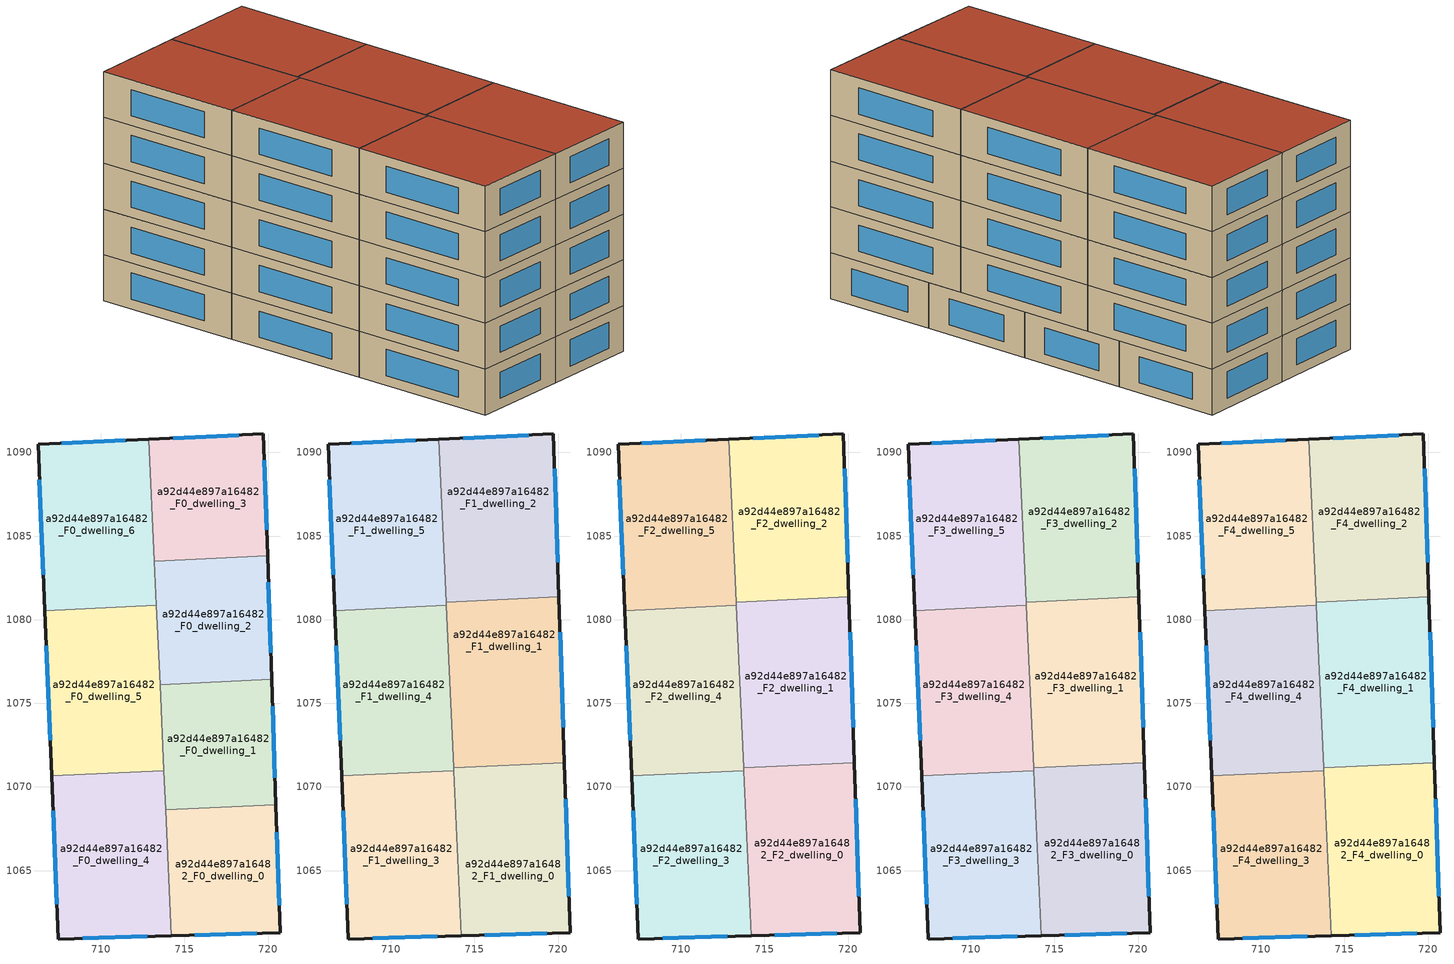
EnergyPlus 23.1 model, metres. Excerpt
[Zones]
a92d44e897a16482_F0_dwelling_0
 floor ground (EU_floor_Construction): 720.46,1068.94 720.71,1061.29 714.22,1061.1 713.88,1068.64 z0
 wall outside (EU_wall_Construction): 714.22,1061.1 720.71,1061.29 720.46,1068.94 z0:3
 wall to a92d44e897a16482_F0_dwelling_1 (EU_wall_Construction): 720.46,1068.94 713.88,1068.64 z0:3
 wall to a92d44e897a16482_F0_dwelling_4 (EU_wall_Construction): 713.88,1068.64 714.22,1061.1 z0:3
 window (EU_Window_Construction): 715.61,1061.14 719.32,1061.25 / 720.66,1062.93 720.51,1067.3 z0.64:2.36
a92d44e897a16482_F0_dwelling_1
 floor ground (EU_floor_Construction): 720.21,1076.42 720.46,1068.94 713.88,1068.64 713.54,1076.12 z0
 wall outside (EU_wall_Construction): 720.46,1068.94 720.21,1076.42 z0:3
 wall to a92d44e897a16482_F0_dwelling_2 (EU_wall_Construction): 720.21,1076.42 713.54,1076.12 z0:3
 wall to a92d44e897a16482_F0_dwelling_5 (EU_wall_Construction): 713.54,1076.12 713.77,1070.97 z0:3
 wall to a92d44e897a16482_F0_dwelling_4 (EU_wall_Construction): 713.77,1070.97 713.88,1068.64 z0:3
 window (EU_Window_Construction): 720.4,1070.54 720.26,1074.82 z0.64:2.36
a92d44e897a16482_F0_dwelling_2
 floor ground (EU_floor_Construction): 719.97,1083.81 720.21,1076.42 713.54,1076.12 713.2,1083.5 z0
 wall outside (EU_wall_Construction): 720.21,1076.42 719.97,1083.81 z0:3
 wall to a92d44e897a16482_F0_dwelling_3 (EU_wall_Construction): 719.97,1083.81 713.2,1083.5 z0:3
 wall to a92d44e897a16482_F0_dwelling_6 (EU_wall_Construction): 713.2,1083.5 713.32,1080.85 z0:3
 wall to a92d44e897a16482_F0_dwelling_5 (EU_wall_Construction): 713.32,1080.85 713.54,1076.12 z0:3
 window (EU_Window_Construction): 720.16,1078.01 720.02,1082.23 z0.64:2.36
a92d44e897a16482_F0_dwelling_3
 floor ground (EU_floor_Construction): 719.72,1091.1 719.97,1083.81 713.2,1083.5 712.87,1090.79 z0
 wall outside (EU_wall_Construction): 719.97,1083.81 719.72,1091.1 712.87,1090.79 z0:3
 wall to a92d44e897a16482_F0_dwelling_6 (EU_wall_Construction): 712.87,1090.79 713.2,1083.5 z0:3
 window (EU_Window_Construction): 718.26,1091.03 714.34,1090.85 / 719.91,1085.37 719.78,1089.54 z0.64:2.36
a92d44e897a16482_F0_dwelling_4
 floor ground (EU_floor_Construction): 713.77,1070.97 714.22,1061.1 707.46,1060.91 707.06,1070.67 z0
 wall outside (EU_wall_Construction): 707.06,1070.67 707.46,1060.91 714.22,1061.1 z0:3
 wall to a92d44e897a16482_F0_dwelling_5 (EU_wall_Construction): 713.77,1070.97 707.06,1070.67 z0:3
 window (EU_Window_Construction): 708.91,1060.95 712.77,1061.06 / 707.14,1068.58 707.37,1063 z0.64:2.36
a92d44e897a16482_F0_dwelling_5
 floor ground (EU_floor_Construction): 713.32,1080.85 713.77,1070.97 707.06,1070.67 706.65,1080.54 z0
 wall outside (EU_wall_Construction): 706.65,1080.54 707.06,1070.67 z0:3
 wall to a92d44e897a16482_F0_dwelling_6 (EU_wall_Construction): 713.32,1080.85 706.65,1080.54 z0:3
 window (EU_Window_Construction): 706.74,1078.43 706.97,1072.78 z0.64:2.36
a92d44e897a16482_F0_dwelling_6
 floor ground (EU_floor_Construction): 712.87,1090.79 713.32,1080.85 706.65,1080.54 706.24,1090.48 z0
 wall outside (EU_wall_Construction): 712.87,1090.79 706.24,1090.48 706.65,1080.54 z0:3
 window (EU_Window_Construction): 706.33,1088.35 706.56,1082.67 / 711.45,1090.72 707.66,1090.55 z0.64:2.36
a92d44e897a16482_F1_dwelling_0
 floor to a92d44e897a16482_F0_dwelling_0 (EU_floor_Construction): 720.46,1068.94 720.71,1061.29 714.22,1061.1 713.88,1068.64 z3
 floor to a92d44e897a16482_F0_dwelling_1 (EU_floor_Construction): 720.37,1071.44 720.46,1068.94 713.88,1068.64 713.76,1071.15 z3
 wall outside (EU_wall_Construction): 714.22,1061.1 720.71,1061.29 720.38,1071.45 z3:6
 wall to a92d44e897a16482_F1_dwelling_1 (EU_wall_Construction): 720.38,1071.45 713.76,1071.14 z3:6
 wall to a92d44e897a16482_F1_dwelling_3 (EU_wall_Construction): 713.77,1070.97 714.22,1061.1 z3:6
 wall to a92d44e897a16482_F1_dwelling_4 (EU_wall_Construction): 713.76,1071.14 713.77,1070.97 z3:6
 window (EU_Window_Construction): 715.61,1061.14 719.32,1061.25 / 720.64,1063.47 720.45,1069.27 z3.64:5.36
a92d44e897a16482_F1_dwelling_1
 floor to a92d44e897a16482_F0_dwelling_1 (EU_floor_Construction): 720.21,1076.42 720.37,1071.44 713.76,1071.15 713.54,1076.12 z3
 floor to a92d44e897a16482_F0_dwelling_2 (EU_floor_Construction): 720.05,1081.36 720.21,1076.42 713.54,1076.12 713.32,1081.05 z3
 wall outside (EU_wall_Construction): 720.38,1071.45 720.05,1081.36 z3:6
 wall to a92d44e897a16482_F1_dwelling_2 (EU_wall_Construction): 720.05,1081.36 713.32,1081.05 z3:6
 wall to a92d44e897a16482_F1_dwelling_4 (EU_wall_Construction): 713.32,1080.85 713.76,1071.14 z3:6
 wall to a92d44e897a16482_F1_dwelling_5 (EU_wall_Construction): 713.32,1081.05 713.32,1080.85 z3:6
 window (EU_Window_Construction): 720.3,1073.57 720.12,1079.24 z3.64:5.36
a92d44e897a16482_F1_dwelling_2
 floor to a92d44e897a16482_F0_dwelling_2 (EU_floor_Construction): 719.97,1083.81 720.05,1081.36 713.32,1081.05 713.2,1083.5 z3
 floor to a92d44e897a16482_F0_dwelling_3 (EU_floor_Construction): 719.72,1091.1 719.97,1083.81 713.2,1083.5 712.87,1090.79 z3
 wall outside (EU_wall_Construction): 720.05,1081.36 719.72,1091.1 712.87,1090.79 z3:6
 wall to a92d44e897a16482_F1_dwelling_5 (EU_wall_Construction): 712.87,1090.79 713.32,1081.05 z3:6
 window (EU_Window_Construction): 718.26,1091.03 714.34,1090.85 / 719.98,1083.45 719.79,1089.01 z3.64:5.36
a92d44e897a16482_F1_dwelling_3
 floor to a92d44e897a16482_F0_dwelling_4 (EU_floor_Construction): 713.77,1070.97 714.22,1061.1 707.46,1060.91 707.06,1070.67 z3
 wall outside (EU_wall_Construction): 707.06,1070.67 707.46,1060.91 714.22,1061.1 z3:6
 wall to a92d44e897a16482_F1_dwelling_4 (EU_wall_Construction): 713.77,1070.97 707.06,1070.67 z3:6
 window (EU_Window_Construction): 708.91,1060.95 712.77,1061.06 / 707.14,1068.58 707.37,1063 z3.64:5.36
a92d44e897a16482_F1_dwelling_4
 floor to a92d44e897a16482_F0_dwelling_5 (EU_floor_Construction): 713.32,1080.85 713.77,1070.97 707.06,1070.67 706.65,1080.54 z3
 wall outside (EU_wall_Construction): 706.65,1080.54 707.06,1070.67 z3:6
 wall to a92d44e897a16482_F1_dwelling_5 (EU_wall_Construction): 713.32,1080.85 706.65,1080.54 z3:6
 window (EU_Window_Construction): 706.74,1078.43 706.97,1072.78 z3.64:5.36
a92d44e897a16482_F1_dwelling_5
 floor to a92d44e897a16482_F0_dwelling_6 (EU_floor_Construction): 712.87,1090.79 713.32,1080.85 706.65,1080.54 706.24,1090.48 z3
 wall outside (EU_wall_Construction): 712.87,1090.79 706.24,1090.48 706.65,1080.54 z3:6
 window (EU_Window_Construction): 706.33,1088.35 706.56,1082.67 / 711.45,1090.72 707.66,1090.55 z3.64:5.36
a92d44e897a16482_F2_dwelling_0
 floor to a92d44e897a16482_F1_dwelling_0 (EU_floor_Construction): 720.38,1071.45 720.71,1061.29 714.22,1061.1 713.76,1071.14 z6
 wall outside (EU_wall_Construction): 714.22,1061.1 720.71,1061.29 720.38,1071.45 z6:9
 wall to a92d44e897a16482_F2_dwelling_1 (EU_wall_Construction): 720.38,1071.45 713.76,1071.14 z6:9
 wall to a92d44e897a16482_F2_dwelling_3 (EU_wall_Construction): 713.77,1070.97 714.22,1061.1 z6:9
 wall to a92d44e897a16482_F2_dwelling_4 (EU_wall_Construction): 713.76,1071.14 713.77,1070.97 z6:9
 window (EU_Window_Construction): 715.61,1061.14 719.32,1061.25 / 720.64,1063.47 720.45,1069.27 z6.64:8.36
a92d44e897a16482_F2_dwelling_1
 floor to a92d44e897a16482_F1_dwelling_1 (EU_floor_Construction): 720.05,1081.36 720.38,1071.45 713.76,1071.14 713.32,1081.05 z6
 wall outside (EU_wall_Construction): 720.38,1071.45 720.05,1081.36 z6:9
 wall to a92d44e897a16482_F2_dwelling_2 (EU_wall_Construction): 720.05,1081.36 713.32,1081.05 z6:9
 wall to a92d44e897a16482_F2_dwelling_4 (EU_wall_Construction): 713.32,1080.85 713.76,1071.14 z6:9
 wall to a92d44e897a16482_F2_dwelling_5 (EU_wall_Construction): 713.32,1081.05 713.32,1080.85 z6:9
 window (EU_Window_Construction): 720.3,1073.57 720.12,1079.24 z6.64:8.36
a92d44e897a16482_F2_dwelling_2
 floor to a92d44e897a16482_F1_dwelling_2 (EU_floor_Construction): 719.72,1091.1 720.05,1081.36 713.32,1081.05 712.87,1090.79 z6
 wall outside (EU_wall_Construction): 720.05,1081.36 719.72,1091.1 712.87,1090.79 z6:9
 wall to a92d44e897a16482_F2_dwelling_5 (EU_wall_Construction): 712.87,1090.79 713.32,1081.05 z6:9
 window (EU_Window_Construction): 718.26,1091.03 714.34,1090.85 / 719.98,1083.45 719.79,1089.01 z6.64:8.36
a92d44e897a16482_F2_dwelling_3
 floor to a92d44e897a16482_F1_dwelling_3 (EU_floor_Construction): 713.77,1070.97 714.22,1061.1 707.46,1060.91 707.06,1070.67 z6
 wall outside (EU_wall_Construction): 707.06,1070.67 707.46,1060.91 714.22,1061.1 z6:9
 wall to a92d44e897a16482_F2_dwelling_4 (EU_wall_Construction): 713.77,1070.97 707.06,1070.67 z6:9
 window (EU_Window_Construction): 708.91,1060.95 712.77,1061.06 / 707.14,1068.58 707.37,1063 z6.64:8.36
a92d44e897a16482_F2_dwelling_4
 floor to a92d44e897a16482_F1_dwelling_4 (EU_floor_Construction): 713.32,1080.85 713.77,1070.97 707.06,1070.67 706.65,1080.54 z6
 wall outside (EU_wall_Construction): 706.65,1080.54 707.06,1070.67 z6:9
 wall to a92d44e897a16482_F2_dwelling_5 (EU_wall_Construction): 713.32,1080.85 706.65,1080.54 z6:9
 window (EU_Window_Construction): 706.74,1078.43 706.97,1072.78 z6.64:8.36
a92d44e897a16482_F2_dwelling_5
 floor to a92d44e897a16482_F1_dwelling_5 (EU_floor_Construction): 712.87,1090.79 713.32,1080.85 706.65,1080.54 706.24,1090.48 z6
 wall outside (EU_wall_Construction): 712.87,1090.79 706.24,1090.48 706.65,1080.54 z6:9
 window (EU_Window_Construction): 706.33,1088.35 706.56,1082.67 / 711.45,1090.72 707.66,1090.55 z6.64:8.36
a92d44e897a16482_F3_dwelling_0
 floor to a92d44e897a16482_F2_dwelling_0 (EU_floor_Construction): 720.38,1071.45 720.71,1061.29 714.22,1061.1 713.76,1071.14 z9
 wall outside (EU_wall_Construction): 714.22,1061.1 720.71,1061.29 720.38,1071.45 z9:12
 wall to a92d44e897a16482_F3_dwelling_1 (EU_wall_Construction): 720.38,1071.45 713.76,1071.14 z9:12
 wall to a92d44e897a16482_F3_dwelling_3 (EU_wall_Construction): 713.77,1070.97 714.22,1061.1 z9:12
 wall to a92d44e897a16482_F3_dwelling_4 (EU_wall_Construction): 713.76,1071.14 713.77,1070.97 z9:12
 window (EU_Window_Construction): 715.61,1061.14 719.32,1061.25 / 720.64,1063.47 720.45,1069.27 z9.64:11.36
a92d44e897a16482_F3_dwelling_1
 floor to a92d44e897a16482_F2_dwelling_1 (EU_floor_Construction): 720.05,1081.36 720.38,1071.45 713.76,1071.14 713.32,1081.05 z9
 wall outside (EU_wall_Construction): 720.38,1071.45 720.05,1081.36 z9:12
 wall to a92d44e897a16482_F3_dwelling_2 (EU_wall_Construction): 720.05,1081.36 713.32,1081.05 z9:12
 wall to a92d44e897a16482_F3_dwelling_4 (EU_wall_Construction): 713.32,1080.85 713.76,1071.14 z9:12
 wall to a92d44e897a16482_F3_dwelling_5 (EU_wall_Construction): 713.32,1081.05 713.32,1080.85 z9:12
 window (EU_Window_Construction): 720.3,1073.57 720.12,1079.24 z9.64:11.36
a92d44e897a16482_F3_dwelling_2
 floor to a92d44e897a16482_F2_dwelling_2 (EU_floor_Construction): 719.72,1091.1 720.05,1081.36 713.32,1081.05 712.87,1090.79 z9
 wall outside (EU_wall_Construction): 720.05,1081.36 719.72,1091.1 712.87,1090.79 z9:12
 wall to a92d44e897a16482_F3_dwelling_5 (EU_wall_Construction): 712.87,1090.79 713.32,1081.05 z9:12
 window (EU_Window_Construction): 718.26,1091.03 714.34,1090.85 / 719.98,1083.45 719.79,1089.01 z9.64:11.36
a92d44e897a16482_F3_dwelling_3
 floor to a92d44e897a16482_F2_dwelling_3 (EU_floor_Construction): 713.77,1070.97 714.22,1061.1 707.46,1060.91 707.06,1070.67 z9
 wall outside (EU_wall_Construction): 707.06,1070.67 707.46,1060.91 714.22,1061.1 z9:12
 wall to a92d44e897a16482_F3_dwelling_4 (EU_wall_Construction): 713.77,1070.97 707.06,1070.67 z9:12
 window (EU_Window_Construction): 708.91,1060.95 712.77,1061.06 / 707.14,1068.58 707.37,1063 z9.64:11.36
a92d44e897a16482_F3_dwelling_4
 floor to a92d44e897a16482_F2_dwelling_4 (EU_floor_Construction): 713.32,1080.85 713.77,1070.97 707.06,1070.67 706.65,1080.54 z9
 wall outside (EU_wall_Construction): 706.65,1080.54 707.06,1070.67 z9:12
 wall to a92d44e897a16482_F3_dwelling_5 (EU_wall_Construction): 713.32,1080.85 706.65,1080.54 z9:12
 window (EU_Window_Construction): 706.74,1078.43 706.97,1072.78 z9.64:11.36
a92d44e897a16482_F3_dwelling_5
 floor to a92d44e897a16482_F2_dwelling_5 (EU_floor_Construction): 712.87,1090.79 713.32,1080.85 706.65,1080.54 706.24,1090.48 z9
 wall outside (EU_wall_Construction): 712.87,1090.79 706.24,1090.48 706.65,1080.54 z9:12
 window (EU_Window_Construction): 706.33,1088.35 706.56,1082.67 / 711.45,1090.72 707.66,1090.55 z9.64:11.36
a92d44e897a16482_F4_dwelling_0
 floor to a92d44e897a16482_F3_dwelling_0 (EU_floor_Construction): 720.38,1071.45 720.71,1061.29 714.22,1061.1 713.76,1071.14 z12
 wall outside (EU_wall_Construction): 714.22,1061.1 720.71,1061.29 720.38,1071.45 z12:15
 wall to a92d44e897a16482_F4_dwelling_1 (EU_wall_Construction): 720.38,1071.45 713.76,1071.14 z12:15
 wall to a92d44e897a16482_F4_dwelling_3 (EU_wall_Construction): 713.77,1070.97 714.22,1061.1 z12:15
 wall to a92d44e897a16482_F4_dwelling_4 (EU_wall_Construction): 713.76,1071.14 713.77,1070.97 z12:15
 window (EU_Window_Construction): 715.61,1061.14 719.32,1061.25 / 720.64,1063.47 720.45,1069.27 z12.64:14.36
 roof outside (EU_roof_Construction): 720.71,1061.29 720.38,1071.45 713.76,1071.14 714.22,1061.1 z15
a92d44e897a16482_F4_dwelling_1
 floor to a92d44e897a16482_F3_dwelling_1 (EU_floor_Construction): 720.05,1081.36 720.38,1071.45 713.76,1071.14 713.32,1081.05 z12
 wall outside (EU_wall_Construction): 720.38,1071.45 720.05,1081.36 z12:15
 wall to a92d44e897a16482_F4_dwelling_2 (EU_wall_Construction): 720.05,1081.36 713.32,1081.05 z12:15
 wall to a92d44e897a16482_F4_dwelling_4 (EU_wall_Construction): 713.32,1080.85 713.76,1071.14 z12:15
 wall to a92d44e897a16482_F4_dwelling_5 (EU_wall_Construction): 713.32,1081.05 713.32,1080.85 z12:15
 window (EU_Window_Construction): 720.3,1073.57 720.12,1079.24 z12.64:14.36
 roof outside (EU_roof_Construction): 720.38,1071.45 720.05,1081.36 713.32,1081.05 713.76,1071.14 z15
a92d44e897a16482_F4_dwelling_2
 floor to a92d44e897a16482_F3_dwelling_2 (EU_floor_Construction): 719.72,1091.1 720.05,1081.36 713.32,1081.05 712.87,1090.79 z12
 wall outside (EU_wall_Construction): 720.05,1081.36 719.72,1091.1 712.87,1090.79 z12:15
 wall to a92d44e897a16482_F4_dwelling_5 (EU_wall_Construction): 712.87,1090.79 713.32,1081.05 z12:15
 window (EU_Window_Construction): 718.26,1091.03 714.34,1090.85 / 719.98,1083.45 719.79,1089.01 z12.64:14.36
 roof outside (EU_roof_Construction): 720.05,1081.36 719.72,1091.1 712.87,1090.79 713.32,1081.05 z15
a92d44e897a16482_F4_dwelling_3
 floor to a92d44e897a16482_F3_dwelling_3 (EU_floor_Construction): 713.77,1070.97 714.22,1061.1 707.46,1060.91 707.06,1070.67 z12
 wall outside (EU_wall_Construction): 707.06,1070.67 707.46,1060.91 714.22,1061.1 z12:15
 wall to a92d44e897a16482_F4_dwelling_4 (EU_wall_Construction): 713.77,1070.97 707.06,1070.67 z12:15
 window (EU_Window_Construction): 708.91,1060.95 712.77,1061.06 / 707.14,1068.58 707.37,1063 z12.64:14.36
 roof outside (EU_roof_Construction): 714.22,1061.1 713.77,1070.97 707.06,1070.67 707.46,1060.91 z15
a92d44e897a16482_F4_dwelling_4
 floor to a92d44e897a16482_F3_dwelling_4 (EU_floor_Construction): 713.32,1080.85 713.77,1070.97 707.06,1070.67 706.65,1080.54 z12
 wall outside (EU_wall_Construction): 706.65,1080.54 707.06,1070.67 z12:15
 wall to a92d44e897a16482_F4_dwelling_5 (EU_wall_Construction): 713.32,1080.85 706.65,1080.54 z12:15
 window (EU_Window_Construction): 706.74,1078.43 706.97,1072.78 z12.64:14.36
 roof outside (EU_roof_Construction): 713.77,1070.97 713.32,1080.85 706.65,1080.54 707.06,1070.67 z15
a92d44e897a16482_F4_dwelling_5
 floor to a92d44e897a16482_F3_dwelling_5 (EU_floor_Construction): 712.87,1090.79 713.32,1080.85 706.65,1080.54 706.24,1090.48 z12
 wall outside (EU_wall_Construction): 712.87,1090.79 706.24,1090.48 706.65,1080.54 z12:15
 window (EU_Window_Construction): 706.33,1088.35 706.56,1082.67 / 711.45,1090.72 707.66,1090.55 z12.64:14.36
 roof outside (EU_roof_Construction): 713.32,1080.85 712.87,1090.79 706.24,1090.48 706.65,1080.54 z15
[Building]
EU S2 Campaign: North Axis=0; Terrain=City; Solar Distribution=FullExterior
[Site:Location]
Yerevan-Zvartnots.Intl.AP: Latitude=40.15; Longitude=44.383; Time Zone=4; Elevation=854
[SizingPeriod:WeatherFileDays]
AnnualSizingPeriod: Begin Month=1; Begin Day of Month=1; End Month=12; End Day of Month=31; Day of Week for Start Day=Monday; Use Weather File Daylight Saving Period=No; Use Weather File Rain and Snow Indicators=No
[MATERIAL]
EU_InternalMass_Material: Roughness=MediumRough; Thickness=0.1; Conductivity=1; Density=1800; Specific Heat=900; Thermal Absorptance=0.9; Solar Absorptance=0.7; Visible Absorptance=0.7
[MATERIAL:NOMASS] Roughness=MediumRough; Thermal Absorptance=0.9; Solar Absorptance=0.7; Visible Absorptance=0.7
Name | Thermal Resistance
EU_wall_NoMass | 1.05043
EU_roof_NoMass | 1.45357
EU_floor_NoMass | 0.478065
[WINDOWMATERIAL:SIMPLEGLAZINGSYSTEM]
EU_Window_SimpleGlazing: UFactor=2.5566; Solar Heat Gain Coefficient=0.75; Visible Transmittance=0.75
[CONSTRUCTION]
EU_wall_Construction: EU_wall_NoMass
EU_roof_Construction: EU_roof_NoMass
EU_floor_Construction: EU_floor_NoMass
EU_Window_Construction: EU_Window_SimpleGlazing
EU_InternalMass_Construction: EU_InternalMass_Material
[ZONE] Type=1; Multiplier=1; Ceiling Height=autocalculate; Floor Area=autocalculate; Part of Total Floor Area=Yes
Name | Volume
a92d44e897a16482_F0_dwelling_0 | 149.05
a92d44e897a16482_F1_dwelling_0; a92d44e897a16482_F2_dwelling_0; a92d44e897a16482_F3_dwelling_0; a92d44e897a16482_F4_dwelling_0 | 198.727
a92d44e897a16482_F0_dwelling_1 | 149.02
a92d44e897a16482_F1_dwelling_1; a92d44e897a16482_F2_dwelling_1; a92d44e897a16482_F3_dwelling_1; a92d44e897a16482_F4_dwelling_1 | 198.726
a92d44e897a16482_F0_dwelling_2 | 149.027
a92d44e897a16482_F1_dwelling_2; a92d44e897a16482_F2_dwelling_2; a92d44e897a16482_F3_dwelling_2; a92d44e897a16482_F4_dwelling_2 | 198.717
a92d44e897a16482_F0_dwelling_3 | 149.031
a92d44e897a16482_F1_dwelling_3; a92d44e897a16482_F2_dwelling_3; a92d44e897a16482_F3_dwelling_3; a92d44e897a16482_F4_dwelling_3; a92d44e897a16482_F0_dwelling_4 | 198.7
a92d44e897a16482_F1_dwelling_4; a92d44e897a16482_F2_dwelling_4; a92d44e897a16482_F3_dwelling_4; a92d44e897a16482_F4_dwelling_4; a92d44e897a16482_F0_dwelling_5 | 198.699
a92d44e897a16482_F1_dwelling_5; a92d44e897a16482_F2_dwelling_5; a92d44e897a16482_F3_dwelling_5; a92d44e897a16482_F4_dwelling_5; a92d44e897a16482_F0_dwelling_6 | 198.689
[INTERNALMASS] Construction=EU_InternalMass_Construction
Name | Zone or ZoneList | Surface Area
a92d44e897a16482_F0_dwelling_0_EU_InternalMass | a92d44e897a16482_F0_dwelling_0 | 49.6836
a92d44e897a16482_F0_dwelling_1_EU_InternalMass | a92d44e897a16482_F0_dwelling_1 | 49.6733
a92d44e897a16482_F0_dwelling_2_EU_InternalMass | a92d44e897a16482_F0_dwelling_2 | 49.6759
a92d44e897a16482_F0_dwelling_3_EU_InternalMass | a92d44e897a16482_F0_dwelling_3 | 49.6769
a92d44e897a16482_F0_dwelling_4_EU_InternalMass | a92d44e897a16482_F0_dwelling_4 | 66.2335
a92d44e897a16482_F0_dwelling_5_EU_InternalMass | a92d44e897a16482_F0_dwelling_5 | 66.2361
a92d44e897a16482_F0_dwelling_6_EU_InternalMass | a92d44e897a16482_F0_dwelling_6 | 66.2296
a92d44e897a16482_F1_dwelling_0_EU_InternalMass | a92d44e897a16482_F1_dwelling_0 | 66.2425
a92d44e897a16482_F1_dwelling_1_EU_InternalMass | a92d44e897a16482_F1_dwelling_1 | 66.2421
a92d44e897a16482_F1_dwelling_2_EU_InternalMass | a92d44e897a16482_F1_dwelling_2 | 66.2388
a92d44e897a16482_F1_dwelling_3_EU_InternalMass | a92d44e897a16482_F1_dwelling_3 | 66.2335
a92d44e897a16482_F1_dwelling_4_EU_InternalMass | a92d44e897a16482_F1_dwelling_4 | 66.233
a92d44e897a16482_F1_dwelling_5_EU_InternalMass | a92d44e897a16482_F1_dwelling_5 | 66.2296
a92d44e897a16482_F2_dwelling_0_EU_InternalMass | a92d44e897a16482_F2_dwelling_0 | 66.2425
a92d44e897a16482_F2_dwelling_1_EU_InternalMass | a92d44e897a16482_F2_dwelling_1 | 66.2421
a92d44e897a16482_F2_dwelling_2_EU_InternalMass | a92d44e897a16482_F2_dwelling_2 | 66.2388
a92d44e897a16482_F2_dwelling_3_EU_InternalMass | a92d44e897a16482_F2_dwelling_3 | 66.2335
a92d44e897a16482_F2_dwelling_4_EU_InternalMass | a92d44e897a16482_F2_dwelling_4 | 66.233
a92d44e897a16482_F2_dwelling_5_EU_InternalMass | a92d44e897a16482_F2_dwelling_5 | 66.2296
a92d44e897a16482_F3_dwelling_0_EU_InternalMass | a92d44e897a16482_F3_dwelling_0 | 66.2425
a92d44e897a16482_F3_dwelling_1_EU_InternalMass | a92d44e897a16482_F3_dwelling_1 | 66.2421
a92d44e897a16482_F3_dwelling_2_EU_InternalMass | a92d44e897a16482_F3_dwelling_2 | 66.2388
a92d44e897a16482_F3_dwelling_3_EU_InternalMass | a92d44e897a16482_F3_dwelling_3 | 66.2335
a92d44e897a16482_F3_dwelling_4_EU_InternalMass | a92d44e897a16482_F3_dwelling_4 | 66.233
a92d44e897a16482_F3_dwelling_5_EU_InternalMass | a92d44e897a16482_F3_dwelling_5 | 66.2296
a92d44e897a16482_F4_dwelling_0_EU_InternalMass | a92d44e897a16482_F4_dwelling_0 | 66.2425
a92d44e897a16482_F4_dwelling_1_EU_InternalMass | a92d44e897a16482_F4_dwelling_1 | 66.2421
a92d44e897a16482_F4_dwelling_2_EU_InternalMass | a92d44e897a16482_F4_dwelling_2 | 66.2388
a92d44e897a16482_F4_dwelling_3_EU_InternalMass | a92d44e897a16482_F4_dwelling_3 | 66.2335
a92d44e897a16482_F4_dwelling_4_EU_InternalMass | a92d44e897a16482_F4_dwelling_4 | 66.233
a92d44e897a16482_F4_dwelling_5_EU_InternalMass | a92d44e897a16482_F4_dwelling_5 | 66.2296
[OTHEREQUIPMENT] Fuel Type=Electricity; Design Level Calculation Method=Watts/Area; Power per Zone Floor Area=1; Fraction Latent=0; Fraction Radiant=0; Fraction Lost=0; Carbon Dioxide Generation Rate=0; EndUse Subcategory=EU_Step8_InternalGains
Name | Zone or ZoneList or Space or SpaceList | Schedule
EU_Step8_InternalGain_a92d44e897a16482_F0_dwelling_0_f000 | a92d44e897a16482_F0_dwelling_0 | EU_Step8_GainSchedule_a92d44e897a16482_F0_dwelling_0_f000
EU_Step8_InternalGain_a92d44e897a16482_F0_dwelling_1_f000 | a92d44e897a16482_F0_dwelling_1 | EU_Step8_GainSchedule_a92d44e897a16482_F0_dwelling_1_f000
EU_Step8_InternalGain_a92d44e897a16482_F0_dwelling_2_f000 | a92d44e897a16482_F0_dwelling_2 | EU_Step8_GainSchedule_a92d44e897a16482_F0_dwelling_2_f000
EU_Step8_InternalGain_a92d44e897a16482_F0_dwelling_3_f000 | a92d44e897a16482_F0_dwelling_3 | EU_Step8_GainSchedule_a92d44e897a16482_F0_dwelling_3_f000
EU_Step8_InternalGain_a92d44e897a16482_F0_dwelling_4_f000 | a92d44e897a16482_F0_dwelling_4 | EU_Step8_GainSchedule_a92d44e897a16482_F0_dwelling_4_f000
EU_Step8_InternalGain_a92d44e897a16482_F0_dwelling_5_f000 | a92d44e897a16482_F0_dwelling_5 | EU_Step8_GainSchedule_a92d44e897a16482_F0_dwelling_5_f000
EU_Step8_InternalGain_a92d44e897a16482_F0_dwelling_6_f000 | a92d44e897a16482_F0_dwelling_6 | EU_Step8_GainSchedule_a92d44e897a16482_F0_dwelling_6_f000
EU_Step8_InternalGain_a92d44e897a16482_F1_dwelling_0_f000 | a92d44e897a16482_F1_dwelling_0 | EU_Step8_GainSchedule_a92d44e897a16482_F1_dwelling_0_f000
EU_Step8_InternalGain_a92d44e897a16482_F1_dwelling_1_f000 | a92d44e897a16482_F1_dwelling_1 | EU_Step8_GainSchedule_a92d44e897a16482_F1_dwelling_1_f000
EU_Step8_InternalGain_a92d44e897a16482_F1_dwelling_2_f000 | a92d44e897a16482_F1_dwelling_2 | EU_Step8_GainSchedule_a92d44e897a16482_F1_dwelling_2_f000
EU_Step8_InternalGain_a92d44e897a16482_F1_dwelling_3_f000 | a92d44e897a16482_F1_dwelling_3 | EU_Step8_GainSchedule_a92d44e897a16482_F1_dwelling_3_f000
EU_Step8_InternalGain_a92d44e897a16482_F1_dwelling_4_f000 | a92d44e897a16482_F1_dwelling_4 | EU_Step8_GainSchedule_a92d44e897a16482_F1_dwelling_4_f000
EU_Step8_InternalGain_a92d44e897a16482_F1_dwelling_5_f000 | a92d44e897a16482_F1_dwelling_5 | EU_Step8_GainSchedule_a92d44e897a16482_F1_dwelling_5_f000
EU_Step8_InternalGain_a92d44e897a16482_F2_dwelling_0_f000 | a92d44e897a16482_F2_dwelling_0 | EU_Step8_GainSchedule_a92d44e897a16482_F2_dwelling_0_f000
EU_Step8_InternalGain_a92d44e897a16482_F2_dwelling_1_f000 | a92d44e897a16482_F2_dwelling_1 | EU_Step8_GainSchedule_a92d44e897a16482_F2_dwelling_1_f000
EU_Step8_InternalGain_a92d44e897a16482_F2_dwelling_2_f000 | a92d44e897a16482_F2_dwelling_2 | EU_Step8_GainSchedule_a92d44e897a16482_F2_dwelling_2_f000
EU_Step8_InternalGain_a92d44e897a16482_F2_dwelling_3_f000 | a92d44e897a16482_F2_dwelling_3 | EU_Step8_GainSchedule_a92d44e897a16482_F2_dwelling_3_f000
EU_Step8_InternalGain_a92d44e897a16482_F2_dwelling_4_f000 | a92d44e897a16482_F2_dwelling_4 | EU_Step8_GainSchedule_a92d44e897a16482_F2_dwelling_4_f000
EU_Step8_InternalGain_a92d44e897a16482_F2_dwelling_5_f000 | a92d44e897a16482_F2_dwelling_5 | EU_Step8_GainSchedule_a92d44e897a16482_F2_dwelling_5_f000
EU_Step8_InternalGain_a92d44e897a16482_F3_dwelling_0_f000 | a92d44e897a16482_F3_dwelling_0 | EU_Step8_GainSchedule_a92d44e897a16482_F3_dwelling_0_f000
EU_Step8_InternalGain_a92d44e897a16482_F3_dwelling_1_f000 | a92d44e897a16482_F3_dwelling_1 | EU_Step8_GainSchedule_a92d44e897a16482_F3_dwelling_1_f000
EU_Step8_InternalGain_a92d44e897a16482_F3_dwelling_2_f000 | a92d44e897a16482_F3_dwelling_2 | EU_Step8_GainSchedule_a92d44e897a16482_F3_dwelling_2_f000
EU_Step8_InternalGain_a92d44e897a16482_F3_dwelling_3_f000 | a92d44e897a16482_F3_dwelling_3 | EU_Step8_GainSchedule_a92d44e897a16482_F3_dwelling_3_f000
EU_Step8_InternalGain_a92d44e897a16482_F3_dwelling_4_f000 | a92d44e897a16482_F3_dwelling_4 | EU_Step8_GainSchedule_a92d44e897a16482_F3_dwelling_4_f000
EU_Step8_InternalGain_a92d44e897a16482_F3_dwelling_5_f000 | a92d44e897a16482_F3_dwelling_5 | EU_Step8_GainSchedule_a92d44e897a16482_F3_dwelling_5_f000
EU_Step8_InternalGain_a92d44e897a16482_F4_dwelling_0_f000 | a92d44e897a16482_F4_dwelling_0 | EU_Step8_GainSchedule_a92d44e897a16482_F4_dwelling_0_f000
EU_Step8_InternalGain_a92d44e897a16482_F4_dwelling_1_f000 | a92d44e897a16482_F4_dwelling_1 | EU_Step8_GainSchedule_a92d44e897a16482_F4_dwelling_1_f000
EU_Step8_InternalGain_a92d44e897a16482_F4_dwelling_2_f000 | a92d44e897a16482_F4_dwelling_2 | EU_Step8_GainSchedule_a92d44e897a16482_F4_dwelling_2_f000
EU_Step8_InternalGain_a92d44e897a16482_F4_dwelling_3_f000 | a92d44e897a16482_F4_dwelling_3 | EU_Step8_GainSchedule_a92d44e897a16482_F4_dwelling_3_f000
EU_Step8_InternalGain_a92d44e897a16482_F4_dwelling_4_f000 | a92d44e897a16482_F4_dwelling_4 | EU_Step8_GainSchedule_a92d44e897a16482_F4_dwelling_4_f000
EU_Step8_InternalGain_a92d44e897a16482_F4_dwelling_5_f000 | a92d44e897a16482_F4_dwelling_5 | EU_Step8_GainSchedule_a92d44e897a16482_F4_dwelling_5_f000
[ZONEVENTILATION:DESIGNFLOWRATE] Schedule=EU_AlwaysOn; Design Flow Rate Calculation Method=AirChanges/Hour; Air Changes per Hour=0.557805; Ventilation Type=Natural; Fan Pressure Rise=0; Fan Total Efficiency=1; Constant Term Coefficient=1; Temperature Term Coefficient=0; Velocity Term Coefficient=0; Velocity Squared Term Coefficient=0; Minimum Indoor Temperature=-100; Maximum Indoor Temperature=100; Delta Temperature=-100; Minimum Outdoor Temperature=-100; Maximum Outdoor Temperature=100; Maximum Wind Speed=40
Name | Zone or ZoneList or Space or SpaceList
EU_ConstantAir_a92d44e897a16482_F0_dwelling_0 | a92d44e897a16482_F0_dwelling_0
EU_ConstantAir_a92d44e897a16482_F0_dwelling_1 | a92d44e897a16482_F0_dwelling_1
EU_ConstantAir_a92d44e897a16482_F0_dwelling_2 | a92d44e897a16482_F0_dwelling_2
EU_ConstantAir_a92d44e897a16482_F0_dwelling_3 | a92d44e897a16482_F0_dwelling_3
EU_ConstantAir_a92d44e897a16482_F0_dwelling_4 | a92d44e897a16482_F0_dwelling_4
EU_ConstantAir_a92d44e897a16482_F0_dwelling_5 | a92d44e897a16482_F0_dwelling_5
EU_ConstantAir_a92d44e897a16482_F0_dwelling_6 | a92d44e897a16482_F0_dwelling_6
EU_ConstantAir_a92d44e897a16482_F1_dwelling_0 | a92d44e897a16482_F1_dwelling_0
EU_ConstantAir_a92d44e897a16482_F1_dwelling_1 | a92d44e897a16482_F1_dwelling_1
EU_ConstantAir_a92d44e897a16482_F1_dwelling_2 | a92d44e897a16482_F1_dwelling_2
EU_ConstantAir_a92d44e897a16482_F1_dwelling_3 | a92d44e897a16482_F1_dwelling_3
EU_ConstantAir_a92d44e897a16482_F1_dwelling_4 | a92d44e897a16482_F1_dwelling_4
EU_ConstantAir_a92d44e897a16482_F1_dwelling_5 | a92d44e897a16482_F1_dwelling_5
EU_ConstantAir_a92d44e897a16482_F2_dwelling_0 | a92d44e897a16482_F2_dwelling_0
EU_ConstantAir_a92d44e897a16482_F2_dwelling_1 | a92d44e897a16482_F2_dwelling_1
EU_ConstantAir_a92d44e897a16482_F2_dwelling_2 | a92d44e897a16482_F2_dwelling_2
EU_ConstantAir_a92d44e897a16482_F2_dwelling_3 | a92d44e897a16482_F2_dwelling_3
EU_ConstantAir_a92d44e897a16482_F2_dwelling_4 | a92d44e897a16482_F2_dwelling_4
EU_ConstantAir_a92d44e897a16482_F2_dwelling_5 | a92d44e897a16482_F2_dwelling_5
EU_ConstantAir_a92d44e897a16482_F3_dwelling_0 | a92d44e897a16482_F3_dwelling_0
EU_ConstantAir_a92d44e897a16482_F3_dwelling_1 | a92d44e897a16482_F3_dwelling_1
EU_ConstantAir_a92d44e897a16482_F3_dwelling_2 | a92d44e897a16482_F3_dwelling_2
EU_ConstantAir_a92d44e897a16482_F3_dwelling_3 | a92d44e897a16482_F3_dwelling_3
EU_ConstantAir_a92d44e897a16482_F3_dwelling_4 | a92d44e897a16482_F3_dwelling_4
EU_ConstantAir_a92d44e897a16482_F3_dwelling_5 | a92d44e897a16482_F3_dwelling_5
EU_ConstantAir_a92d44e897a16482_F4_dwelling_0 | a92d44e897a16482_F4_dwelling_0
EU_ConstantAir_a92d44e897a16482_F4_dwelling_1 | a92d44e897a16482_F4_dwelling_1
EU_ConstantAir_a92d44e897a16482_F4_dwelling_2 | a92d44e897a16482_F4_dwelling_2
EU_ConstantAir_a92d44e897a16482_F4_dwelling_3 | a92d44e897a16482_F4_dwelling_3
EU_ConstantAir_a92d44e897a16482_F4_dwelling_4 | a92d44e897a16482_F4_dwelling_4
EU_ConstantAir_a92d44e897a16482_F4_dwelling_5 | a92d44e897a16482_F4_dwelling_5
[HVACTEMPLATE:THERMOSTAT] Constant Heating Setpoint=20; Constant Cooling Setpoint=50
EU_HeatOnly_a92d44e897a16482_F0_dwelling_0; EU_HeatOnly_a92d44e897a16482_F0_dwelling_1; EU_HeatOnly_a92d44e897a16482_F0_dwelling_2; EU_HeatOnly_a92d44e897a16482_F0_dwelling_3; EU_HeatOnly_a92d44e897a16482_F0_dwelling_4; EU_HeatOnly_a92d44e897a16482_F0_dwelling_5; EU_HeatOnly_a92d44e897a16482_F0_dwelling_6; EU_HeatOnly_a92d44e897a16482_F1_dwelling_0; EU_HeatOnly_a92d44e897a16482_F1_dwelling_1; EU_HeatOnly_a92d44e897a16482_F1_dwelling_2; EU_HeatOnly_a92d44e897a16482_F1_dwelling_3; EU_HeatOnly_a92d44e897a16482_F1_dwelling_4; EU_HeatOnly_a92d44e897a16482_F1_dwelling_5; EU_HeatOnly_a92d44e897a16482_F2_dwelling_0; EU_HeatOnly_a92d44e897a16482_F2_dwelling_1; EU_HeatOnly_a92d44e897a16482_F2_dwelling_2; EU_HeatOnly_a92d44e897a16482_F2_dwelling_3; EU_HeatOnly_a92d44e897a16482_F2_dwelling_4; EU_HeatOnly_a92d44e897a16482_F2_dwelling_5; EU_HeatOnly_a92d44e897a16482_F3_dwelling_0; EU_HeatOnly_a92d44e897a16482_F3_dwelling_1; EU_HeatOnly_a92d44e897a16482_F3_dwelling_2; EU_HeatOnly_a92d44e897a16482_F3_dwelling_3; EU_HeatOnly_a92d44e897a16482_F3_dwelling_4; EU_HeatOnly_a92d44e897a16482_F3_dwelling_5; EU_HeatOnly_a92d44e897a16482_F4_dwelling_0; EU_HeatOnly_a92d44e897a16482_F4_dwelling_1; EU_HeatOnly_a92d44e897a16482_F4_dwelling_2; EU_HeatOnly_a92d44e897a16482_F4_dwelling_3; EU_HeatOnly_a92d44e897a16482_F4_dwelling_4; EU_HeatOnly_a92d44e897a16482_F4_dwelling_5
[HVACTEMPLATE:ZONE:IDEALLOADSAIRSYSTEM] System Availability Schedule=EU_AlwaysOn; Maximum Heating Supply Air Temperature=50; Minimum Cooling Supply Air Temperature=13; Maximum Heating Supply Air Humidity Ratio=0.0156; Minimum Cooling Supply Air Humidity Ratio=0.0077; Heating Limit=NoLimit; Cooling Limit=NoLimit; Heating Availability Schedule=EU_AlwaysOn; Cooling Availability Schedule=EU_CoolingOff; Dehumidification Control Type=ConstantSensibleHeatRatio; Cooling Sensible Heat Ratio=0.7; Dehumidification Setpoint=60; Humidification Control Type=None; Humidification Setpoint=30; Outdoor Air Method=None; Outdoor Air Flow Rate per Person=0.00944; Outdoor Air Flow Rate per Zone Floor Area=0; Outdoor Air Flow Rate per Zone=0; Demand Controlled Ventilation Type=None; Outdoor Air Economizer Type=NoEconomizer; Heat Recovery Type=None; Sensible Heat Recovery Effectiveness=0.7; Latent Heat Recovery Effectiveness=0.65
Name | Template Thermostat
a92d44e897a16482_F0_dwelling_0 | EU_HeatOnly_a92d44e897a16482_F0_dwelling_0
a92d44e897a16482_F0_dwelling_1 | EU_HeatOnly_a92d44e897a16482_F0_dwelling_1
a92d44e897a16482_F0_dwelling_2 | EU_HeatOnly_a92d44e897a16482_F0_dwelling_2
a92d44e897a16482_F0_dwelling_3 | EU_HeatOnly_a92d44e897a16482_F0_dwelling_3
a92d44e897a16482_F0_dwelling_4 | EU_HeatOnly_a92d44e897a16482_F0_dwelling_4
a92d44e897a16482_F0_dwelling_5 | EU_HeatOnly_a92d44e897a16482_F0_dwelling_5
a92d44e897a16482_F0_dwelling_6 | EU_HeatOnly_a92d44e897a16482_F0_dwelling_6
a92d44e897a16482_F1_dwelling_0 | EU_HeatOnly_a92d44e897a16482_F1_dwelling_0
a92d44e897a16482_F1_dwelling_1 | EU_HeatOnly_a92d44e897a16482_F1_dwelling_1
a92d44e897a16482_F1_dwelling_2 | EU_HeatOnly_a92d44e897a16482_F1_dwelling_2
a92d44e897a16482_F1_dwelling_3 | EU_HeatOnly_a92d44e897a16482_F1_dwelling_3
a92d44e897a16482_F1_dwelling_4 | EU_HeatOnly_a92d44e897a16482_F1_dwelling_4
a92d44e897a16482_F1_dwelling_5 | EU_HeatOnly_a92d44e897a16482_F1_dwelling_5
a92d44e897a16482_F2_dwelling_0 | EU_HeatOnly_a92d44e897a16482_F2_dwelling_0
a92d44e897a16482_F2_dwelling_1 | EU_HeatOnly_a92d44e897a16482_F2_dwelling_1
a92d44e897a16482_F2_dwelling_2 | EU_HeatOnly_a92d44e897a16482_F2_dwelling_2
a92d44e897a16482_F2_dwelling_3 | EU_HeatOnly_a92d44e897a16482_F2_dwelling_3
a92d44e897a16482_F2_dwelling_4 | EU_HeatOnly_a92d44e897a16482_F2_dwelling_4
a92d44e897a16482_F2_dwelling_5 | EU_HeatOnly_a92d44e897a16482_F2_dwelling_5
a92d44e897a16482_F3_dwelling_0 | EU_HeatOnly_a92d44e897a16482_F3_dwelling_0
a92d44e897a16482_F3_dwelling_1 | EU_HeatOnly_a92d44e897a16482_F3_dwelling_1
a92d44e897a16482_F3_dwelling_2 | EU_HeatOnly_a92d44e897a16482_F3_dwelling_2
a92d44e897a16482_F3_dwelling_3 | EU_HeatOnly_a92d44e897a16482_F3_dwelling_3
a92d44e897a16482_F3_dwelling_4 | EU_HeatOnly_a92d44e897a16482_F3_dwelling_4
a92d44e897a16482_F3_dwelling_5 | EU_HeatOnly_a92d44e897a16482_F3_dwelling_5
a92d44e897a16482_F4_dwelling_0 | EU_HeatOnly_a92d44e897a16482_F4_dwelling_0
a92d44e897a16482_F4_dwelling_1 | EU_HeatOnly_a92d44e897a16482_F4_dwelling_1
a92d44e897a16482_F4_dwelling_2 | EU_HeatOnly_a92d44e897a16482_F4_dwelling_2
a92d44e897a16482_F4_dwelling_3 | EU_HeatOnly_a92d44e897a16482_F4_dwelling_3
a92d44e897a16482_F4_dwelling_4 | EU_HeatOnly_a92d44e897a16482_F4_dwelling_4
a92d44e897a16482_F4_dwelling_5 | EU_HeatOnly_a92d44e897a16482_F4_dwelling_5
[SIZING:ZONE] Zone Cooling Design Supply Air Temperature Input Method=SupplyAirTemperature; Zone Cooling Design Supply Air Temperature=13; Zone Heating Design Supply Air Temperature Input Method=SupplyAirTemperature; Zone Heating Design Supply Air Temperature=50; Zone Cooling Design Supply Air Humidity Ratio=0.008; Zone Heating Design Supply Air Humidity Ratio=0.008; Cooling Design Air Flow Method=DesignDay; Cooling Design Air Flow Rate=0; Cooling Minimum Air Flow per Zone Floor Area=0.000762; Cooling Minimum Air Flow=0; Cooling Minimum Air Flow Fraction=0.2; Heating Design Air Flow Method=DesignDay; Heating Design Air Flow Rate=0; Heating Maximum Air Flow per Zone Floor Area=0.002032; Heating Maximum Air Flow=0.141576; Heating Maximum Air Flow Fraction=0.3; Account for Dedicated Outdoor Air System=No; Dedicated Outdoor Air System Control Strategy=NeutralSupplyAir; Dedicated Outdoor Air Low Setpoint Temperature for Design=autosize; Dedicated Outdoor Air High Setpoint Temperature for Design=autosize; Zone Load Sizing Method=Sensible Load Only No Latent Load; Zone Latent Cooling Design Supply Air Humidity Ratio Input Method=HumidityRatioDifference; Zone Cooling Design Supply Air Humidity Ratio Difference=0.005; Zone Latent Heating Design Supply Air Humidity Ratio Input Method=HumidityRatioDifference; Zone Humidification Design Supply Air Humidity Ratio Difference=0.005
a92d44e897a16482_F0_dwelling_0; a92d44e897a16482_F0_dwelling_1; a92d44e897a16482_F0_dwelling_2; a92d44e897a16482_F0_dwelling_3; a92d44e897a16482_F0_dwelling_4; a92d44e897a16482_F0_dwelling_5; a92d44e897a16482_F0_dwelling_6; a92d44e897a16482_F1_dwelling_0; a92d44e897a16482_F1_dwelling_1; a92d44e897a16482_F1_dwelling_2; a92d44e897a16482_F1_dwelling_3; a92d44e897a16482_F1_dwelling_4; a92d44e897a16482_F1_dwelling_5; a92d44e897a16482_F2_dwelling_0; a92d44e897a16482_F2_dwelling_1; a92d44e897a16482_F2_dwelling_2; a92d44e897a16482_F2_dwelling_3; a92d44e897a16482_F2_dwelling_4; a92d44e897a16482_F2_dwelling_5; a92d44e897a16482_F3_dwelling_0; a92d44e897a16482_F3_dwelling_1; a92d44e897a16482_F3_dwelling_2; a92d44e897a16482_F3_dwelling_3; a92d44e897a16482_F3_dwelling_4; a92d44e897a16482_F3_dwelling_5; a92d44e897a16482_F4_dwelling_0; a92d44e897a16482_F4_dwelling_1; a92d44e897a16482_F4_dwelling_2; a92d44e897a16482_F4_dwelling_3; a92d44e897a16482_F4_dwelling_4; a92d44e897a16482_F4_dwelling_5
[SCHEDULE:CONSTANT]
Name | Hourly Value
EU_AlwaysOn | 1
EU_CoolingOff | 0
[SCHEDULE:FILE] Column Number=1; Rows to Skip at Top=0; Number of Hours of Data=8760; Column Separator=Comma; Interpolate to Timestep=No; Minutes per Item=60; Adjust Schedule for Daylight Savings=Yes
Name | File
EU_Step8_GainSchedule_a92d44e897a16482_F0_dwelling_0_f000 | ../../schedules/a92d44e897a16482/a92d44e897a16482_F0_dwelling_0_f000_gain.csv
EU_Step8_GainSchedule_a92d44e897a16482_F0_dwelling_1_f000 | ../../schedules/a92d44e897a16482/a92d44e897a16482_F0_dwelling_1_f000_gain.csv
EU_Step8_GainSchedule_a92d44e897a16482_F0_dwelling_2_f000 | ../../schedules/a92d44e897a16482/a92d44e897a16482_F0_dwelling_2_f000_gain.csv
EU_Step8_GainSchedule_a92d44e897a16482_F0_dwelling_3_f000 | ../../schedules/a92d44e897a16482/a92d44e897a16482_F0_dwelling_3_f000_gain.csv
EU_Step8_GainSchedule_a92d44e897a16482_F0_dwelling_4_f000 | ../../schedules/a92d44e897a16482/a92d44e897a16482_F0_dwelling_4_f000_gain.csv
EU_Step8_GainSchedule_a92d44e897a16482_F0_dwelling_5_f000 | ../../schedules/a92d44e897a16482/a92d44e897a16482_F0_dwelling_5_f000_gain.csv
EU_Step8_GainSchedule_a92d44e897a16482_F0_dwelling_6_f000 | ../../schedules/a92d44e897a16482/a92d44e897a16482_F0_dwelling_6_f000_gain.csv
EU_Step8_GainSchedule_a92d44e897a16482_F1_dwelling_0_f000 | ../../schedules/a92d44e897a16482/a92d44e897a16482_F1_dwelling_0_f000_gain.csv
EU_Step8_GainSchedule_a92d44e897a16482_F1_dwelling_1_f000 | ../../schedules/a92d44e897a16482/a92d44e897a16482_F1_dwelling_1_f000_gain.csv
EU_Step8_GainSchedule_a92d44e897a16482_F1_dwelling_2_f000 | ../../schedules/a92d44e897a16482/a92d44e897a16482_F1_dwelling_2_f000_gain.csv
EU_Step8_GainSchedule_a92d44e897a16482_F1_dwelling_3_f000 | ../../schedules/a92d44e897a16482/a92d44e897a16482_F1_dwelling_3_f000_gain.csv
EU_Step8_GainSchedule_a92d44e897a16482_F1_dwelling_4_f000 | ../../schedules/a92d44e897a16482/a92d44e897a16482_F1_dwelling_4_f000_gain.csv
EU_Step8_GainSchedule_a92d44e897a16482_F1_dwelling_5_f000 | ../../schedules/a92d44e897a16482/a92d44e897a16482_F1_dwelling_5_f000_gain.csv
EU_Step8_GainSchedule_a92d44e897a16482_F2_dwelling_0_f000 | ../../schedules/a92d44e897a16482/a92d44e897a16482_F2_dwelling_0_f000_gain.csv
EU_Step8_GainSchedule_a92d44e897a16482_F2_dwelling_1_f000 | ../../schedules/a92d44e897a16482/a92d44e897a16482_F2_dwelling_1_f000_gain.csv
EU_Step8_GainSchedule_a92d44e897a16482_F2_dwelling_2_f000 | ../../schedules/a92d44e897a16482/a92d44e897a16482_F2_dwelling_2_f000_gain.csv
EU_Step8_GainSchedule_a92d44e897a16482_F2_dwelling_3_f000 | ../../schedules/a92d44e897a16482/a92d44e897a16482_F2_dwelling_3_f000_gain.csv
EU_Step8_GainSchedule_a92d44e897a16482_F2_dwelling_4_f000 | ../../schedules/a92d44e897a16482/a92d44e897a16482_F2_dwelling_4_f000_gain.csv
EU_Step8_GainSchedule_a92d44e897a16482_F2_dwelling_5_f000 | ../../schedules/a92d44e897a16482/a92d44e897a16482_F2_dwelling_5_f000_gain.csv
EU_Step8_GainSchedule_a92d44e897a16482_F3_dwelling_0_f000 | ../../schedules/a92d44e897a16482/a92d44e897a16482_F3_dwelling_0_f000_gain.csv
EU_Step8_GainSchedule_a92d44e897a16482_F3_dwelling_1_f000 | ../../schedules/a92d44e897a16482/a92d44e897a16482_F3_dwelling_1_f000_gain.csv
EU_Step8_GainSchedule_a92d44e897a16482_F3_dwelling_2_f000 | ../../schedules/a92d44e897a16482/a92d44e897a16482_F3_dwelling_2_f000_gain.csv
EU_Step8_GainSchedule_a92d44e897a16482_F3_dwelling_3_f000 | ../../schedules/a92d44e897a16482/a92d44e897a16482_F3_dwelling_3_f000_gain.csv
EU_Step8_GainSchedule_a92d44e897a16482_F3_dwelling_4_f000 | ../../schedules/a92d44e897a16482/a92d44e897a16482_F3_dwelling_4_f000_gain.csv
EU_Step8_GainSchedule_a92d44e897a16482_F3_dwelling_5_f000 | ../../schedules/a92d44e897a16482/a92d44e897a16482_F3_dwelling_5_f000_gain.csv
EU_Step8_GainSchedule_a92d44e897a16482_F4_dwelling_0_f000 | ../../schedules/a92d44e897a16482/a92d44e897a16482_F4_dwelling_0_f000_gain.csv
EU_Step8_GainSchedule_a92d44e897a16482_F4_dwelling_1_f000 | ../../schedules/a92d44e897a16482/a92d44e897a16482_F4_dwelling_1_f000_gain.csv
EU_Step8_GainSchedule_a92d44e897a16482_F4_dwelling_2_f000 | ../../schedules/a92d44e897a16482/a92d44e897a16482_F4_dwelling_2_f000_gain.csv
EU_Step8_GainSchedule_a92d44e897a16482_F4_dwelling_3_f000 | ../../schedules/a92d44e897a16482/a92d44e897a16482_F4_dwelling_3_f000_gain.csv
EU_Step8_GainSchedule_a92d44e897a16482_F4_dwelling_4_f000 | ../../schedules/a92d44e897a16482/a92d44e897a16482_F4_dwelling_4_f000_gain.csv
EU_Step8_GainSchedule_a92d44e897a16482_F4_dwelling_5_f000 | ../../schedules/a92d44e897a16482/a92d44e897a16482_F4_dwelling_5_f000_gain.csv
